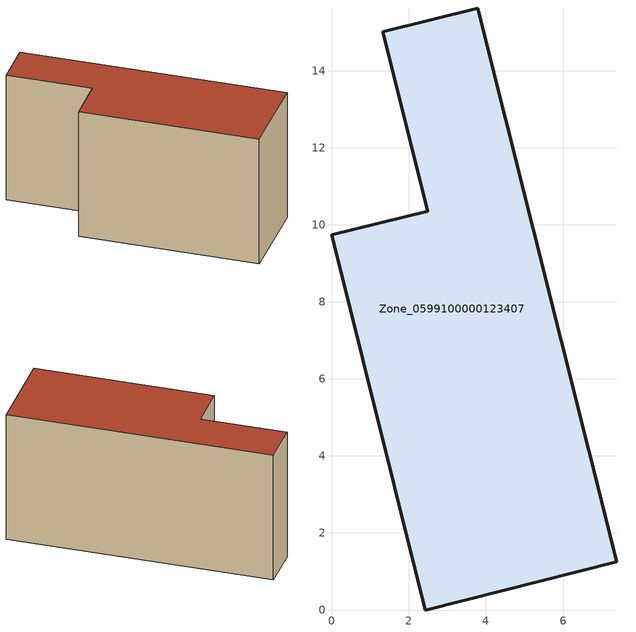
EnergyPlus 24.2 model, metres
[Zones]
Zone_0599100000123407
 floor ground (C_G): 1.32,15.01 3.79,15.63 7.39,1.25 2.42,0 0,9.74 2.48,10.36 z0
 wall outside (C_F): 2.42,0 7.39,1.25 3.79,15.63 1.32,15.01 2.48,10.36 0,9.74 2.42,0 z0:7.67
 roof outside (C_R): 3.79,15.63 1.32,15.01 2.48,10.36 0,9.74 2.42,0 7.39,1.25 z7.67
[BUILDING]
Pand.0599100000123407: North Axis=0; Terrain=City; Loads Convergence Tolerance Value=0.04; Temperature Convergence Tolerance Value=0.4; Solar Distribution=FullExterior; Maximum Number of Warmup Days=25; Minimum Number of Warmup Days=1
[Site:Location]
Rotterdam.The.Hague.AP_ZH_NLD Design_Conditions: Latitude=51.96; Longitude=4.45; Time Zone=1; Elevation=-4.5
[SITE:GROUNDTEMPERATURE:BUILDINGSURFACE]
18, 18, 18, 18, 18, 18, 18, 18, 18, 18, 18, 18
[MATERIAL] Thermal Absorptance=0.9; Solar Absorptance=0.7; Visible Absorptance=0.7
Name | Roughness | Thickness | Conductivity | Density | Specific Heat
G.TI.1975-1991 | MediumSmooth | 0.15 | 0.288461 | 540 | 1210
F.TI.1975-1991 | Rough | 0.3 | 0.230769 | 1920 | 840
R.TI.1975-1991 | MediumRough | 0.2 | 0.153846 | 1500 | 1000
[CONSTRUCTION]
C_G: G.TI.1975-1991
C_F: F.TI.1975-1991
C_R: R.TI.1975-1991
[ZONE]
Zone_0599100000123407: Type=1; Multiplier=1; Ceiling Height=Autocalculate; Volume=Autocalculate; Floor Area=autocalculate; Part of Total Floor Area=Yes
[ZONEINFILTRATION:DESIGNFLOWRATE]
Infil_Zone_0599100000123407: Zone or ZoneList or Space or SpaceList=Zone_0599100000123407; Schedule=AlwaysOn; Design Flow Rate Calculation Method=Flow/Area; Flow Rate per Floor Area=0.003; Constant Term Coefficient=1; Temperature Term Coefficient=0; Velocity Term Coefficient=0; Velocity Squared Term Coefficient=0
[HVACTEMPLATE:ZONE:IDEALLOADSAIRSYSTEM]
Zone_0599100000123407: Maximum Heating Supply Air Temperature=50; Minimum Cooling Supply Air Temperature=13; Maximum Heating Supply Air Humidity Ratio=0.0156; Minimum Cooling Supply Air Humidity Ratio=0.0077; Heating Limit=NoLimit; Cooling Limit=NoLimit; Dehumidification Control Type=ConstantSensibleHeatRatio; Cooling Sensible Heat Ratio=0.7; Dehumidification Setpoint=60; Humidification Control Type=None; Humidification Setpoint=30; Outdoor Air Method=None; Outdoor Air Flow Rate per Person=0.00944; Outdoor Air Flow Rate per Zone Floor Area=0; Outdoor Air Flow Rate per Zone=0; Demand Controlled Ventilation Type=None; Outdoor Air Economizer Type=NoEconomizer; Heat Recovery Type=None; Sensible Heat Recovery Effectiveness=0.7; Latent Heat Recovery Effectiveness=0.65
[ZONECONTROL:THERMOSTAT]
ThermostatControl_Zone_0599100000123407: Zone or ZoneList=Zone_0599100000123407; Control Type Schedule=DualSetpointControlType; Control 1=Thermostat_Zone_0599100000123407; Temperature Difference Between Cutout And Setpoint=0
[THERMOSTATSETPOINT:DUALSETPOINT]
Thermostat_Zone_0599100000123407: Heating Setpoint Temperature Schedule=HeatingSetpoint_Zone_0599100000123407; Cooling Setpoint Temperature Schedule=CoolingSetpoint_Zone_0599100000123407
[SCHEDULE:COMPACT]
HeatingSetpoint_Zone_0599100000123407: Through: 12/31, For: AllDays, Until: 24:00, 21
CoolingSetpoint_Zone_0599100000123407: Through: 12/31, For: AllDays, Until: 24:00, 24
DualSetpointControlType: Through: 12/31, For: AllDays, Until: 24:00, 4
AlwaysOn: Through: 12/31, For: AllDays, Until: 24:00, 1
